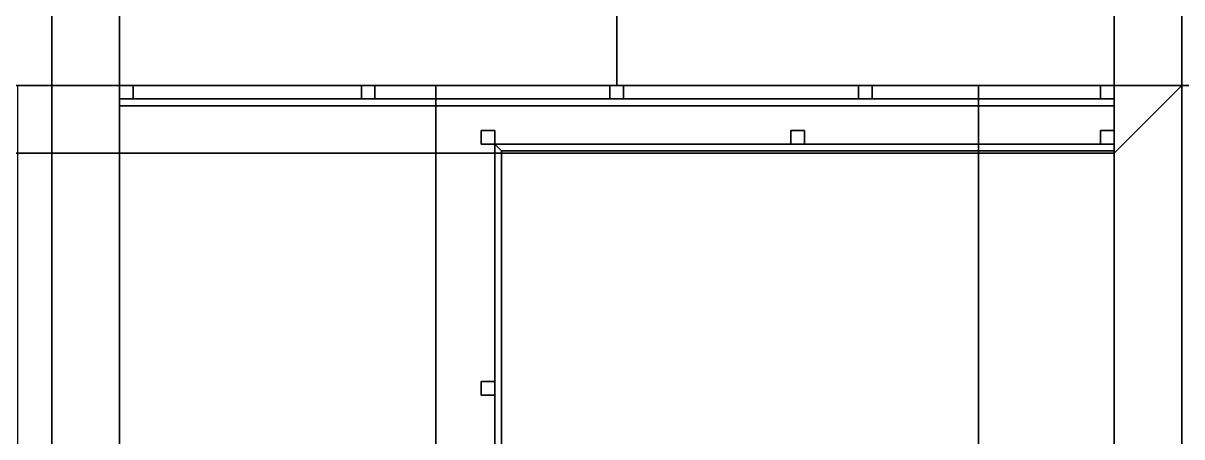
# Model space of a CAD drawing. Header units: millimetres. Extents: x 116.8 to 135.8, y -35.1 to -13.1.
# Drawn here: x 123.72 to 128.84, y -19.69 to -17.86 of the extents above; entities that cross this region are included whole.
import ezdxf

# ---------------------------------------------------------------- set-up
doc = ezdxf.new("R2010")
doc.units = ezdxf.units.MM
for name, color, linetype in [('copertura', 252, 'Continuous'), ('cromato', 251, 'Continuous'), ('marmo', 7, 'Continuous'), ('parete_interna', 7, 'Continuous'), ('pavimento', 253, 'Continuous'), ('pavimento_esterno', 2, 'Continuous'), ('RIVESTIMENTO', 33, 'Continuous'), ('soffitto', 41, 'Continuous'), ('vetro', 137, 'Continuous')]:
    doc.layers.add(name, color=color, linetype=linetype)

msp = doc.modelspace()

# ---------------------------------------------------------------- linework, layer by layer
at = {"layer": 'copertura'}
for points in [[(123.543, -15.8399, 6.3), (123.543, -18.1399, 6.3), (126.343, -18.1399, 6.3), (126.343, -15.8399, 6.3)], [(126.343, -15.8399, 6.3), (126.343, -18.1399, 6.3), (129.143, -18.1399, 6.3), (129.143, -15.8399, 6.3)], [(119.143, -18.1399, 5.7), (123.843, -18.1399, 5.7), (123.693, -18.1399, 6.3), (118.843, -18.1399, 6.3)], [(123.543, -18.1399, 5.7), (129.143, -18.1399, 5.7), (129.143, -18.1399, 6.3), (123.543, -18.1399, 6.3)], [(128.543, -20.6399, 6.3), (123.693, -20.6399, 6.3), (123.693, -18.1399, 6.3), (128.543, -18.1399, 6.3)], [(123.843, -18.1399, 5.7), (128.543, -18.1399, 5.7), (128.543, -18.1399, 6.3), (123.693, -18.1399, 6.3)], [(125.543, -18.1399, 7.8), (125.543, -23.1399, 7.8), (125.543, -23.1399, 8.1), (125.543, -18.1399, 8.1)], [(130.343, -18.1399, 8.1), (125.543, -18.1399, 8.1), (125.543, -18.1399, 7.8), (130.343, -18.1399, 7.8)], [(125.543, -18.1399, 8.1), (125.543, -20.6399, 8.1), (127.943, -20.6399, 8.1), (127.943, -18.1399, 8.1)], [(127.943, -18.1399, 8.1), (127.943, -20.6399, 8.1), (130.343, -20.6399, 8.1), (130.343, -18.1399, 8.1)], [(128.543, -18.2299, 3), (124.143, -18.2299, 3), (124.143, -18.2299, 2.7), (128.543, -18.2299, 2.7)]]:
    msp.add_3dface(points, dxfattribs=at)
at = {"layer": 'cromato'}
for points in [[(124.203, -18.1999), (124.203, -18.1399), (124.143, -18.1399), (124.143, -18.1999)], [(124.143, -18.1999, 5.7), (124.143, -18.1399, 5.7), (124.203, -18.1399, 5.7), (124.203, -18.1999, 5.7)], [(124.143, -18.1999), (124.143, -18.1399), (124.143, -18.1399, 5.7), (124.143, -18.1999, 5.7)], [(124.143, -18.1399), (124.203, -18.1399), (124.203, -18.1399, 5.7), (124.143, -18.1399, 5.7)], [(124.203, -18.1399), (124.203, -18.1999), (124.203, -18.1999, 5.7), (124.203, -18.1399, 5.7)], [(125.273, -18.1999), (125.273, -18.1399), (125.213, -18.1399), (125.213, -18.1999)], [(125.213, -18.1999, 5.7), (125.213, -18.1399, 5.7), (125.273, -18.1399, 5.7), (125.273, -18.1999, 5.7)], [(125.213, -18.1999), (125.213, -18.1399), (125.213, -18.1399, 5.7), (125.213, -18.1999, 5.7)], [(125.213, -18.1399), (125.273, -18.1399), (125.273, -18.1399, 5.7), (125.213, -18.1399, 5.7)], [(125.273, -18.1399), (125.273, -18.1999), (125.273, -18.1999, 5.7), (125.273, -18.1399, 5.7)], [(126.373, -18.1999), (126.373, -18.1399), (126.313, -18.1399), (126.313, -18.1999)], [(126.313, -18.1999, 5.7), (126.313, -18.1399, 5.7), (126.373, -18.1399, 5.7), (126.373, -18.1999, 5.7)], [(126.313, -18.1999), (126.313, -18.1399), (126.313, -18.1399, 5.7), (126.313, -18.1999, 5.7)], [(126.313, -18.1399), (126.373, -18.1399), (126.373, -18.1399, 5.7), (126.313, -18.1399, 5.7)], [(126.373, -18.1399), (126.373, -18.1999), (126.373, -18.1999, 5.7), (126.373, -18.1399, 5.7)], [(127.473, -18.1999), (127.473, -18.1399), (127.413, -18.1399), (127.413, -18.1999)], [(127.413, -18.1999, 5.7), (127.413, -18.1399, 5.7), (127.473, -18.1399, 5.7), (127.473, -18.1999, 5.7)], [(127.413, -18.1999), (127.413, -18.1399), (127.413, -18.1399, 5.7), (127.413, -18.1999, 5.7)], [(127.413, -18.1399), (127.473, -18.1399), (127.473, -18.1399, 5.7), (127.413, -18.1399, 5.7)], [(127.473, -18.1399), (127.473, -18.1999), (127.473, -18.1999, 5.7), (127.473, -18.1399, 5.7)], [(128.543, -18.1999), (128.543, -18.1399), (128.483, -18.1399), (128.483, -18.1999)], [(128.483, -18.1999, 5.7), (128.483, -18.1399, 5.7), (128.543, -18.1399, 5.7), (128.543, -18.1999, 5.7)], [(128.483, -18.1999), (128.483, -18.1399), (128.483, -18.1399, 5.7), (128.483, -18.1999, 5.7)], [(128.483, -18.1399), (128.543, -18.1399), (128.543, -18.1399, 5.7), (128.483, -18.1399, 5.7)], [(128.543, -18.1399), (128.543, -18.1999), (128.543, -18.1999, 5.7), (128.543, -18.1399, 5.7)], [(124.203, -18.1999, 5.7), (124.143, -18.1999, 5.7), (124.143, -18.1999), (124.203, -18.1999)], [(125.273, -18.1999, 5.7), (125.213, -18.1999, 5.7), (125.213, -18.1999), (125.273, -18.1999)], [(126.373, -18.1999, 5.7), (126.313, -18.1999, 5.7), (126.313, -18.1999), (126.373, -18.1999)], [(127.473, -18.1999, 5.7), (127.413, -18.1999, 5.7), (127.413, -18.1999), (127.473, -18.1999)], [(128.543, -18.1999, 5.7), (128.483, -18.1999, 5.7), (128.483, -18.1999), (128.543, -18.1999)], [(125.803, -18.3999, 6.3), (125.803, -18.3399, 6.3), (125.743, -18.3399, 6.3), (125.743, -18.3999, 6.3)], [(125.743, -18.3999, 7.8), (125.743, -18.3399, 7.8), (125.803, -18.3399, 7.8), (125.803, -18.3999, 7.8)], [(125.743, -18.3999, 6.3), (125.743, -18.3399, 6.3), (125.743, -18.3399, 7.8), (125.743, -18.3999, 7.8)], [(125.743, -18.3399, 6.3), (125.803, -18.3399, 6.3), (125.803, -18.3399, 7.8), (125.743, -18.3399, 7.8)], [(125.803, -18.3399, 6.3), (125.803, -18.3999, 6.3), (125.803, -18.3999, 7.8), (125.803, -18.3399, 7.8)], [(127.173, -18.3999, 6.3), (127.173, -18.3399, 6.3), (127.113, -18.3399, 6.3), (127.113, -18.3999, 6.3)], [(127.113, -18.3999, 7.8), (127.113, -18.3399, 7.8), (127.173, -18.3399, 7.8), (127.173, -18.3999, 7.8)], [(127.113, -18.3999, 6.3), (127.113, -18.3399, 6.3), (127.113, -18.3399, 7.8), (127.113, -18.3999, 7.8)], [(127.113, -18.3399, 6.3), (127.173, -18.3399, 6.3), (127.173, -18.3399, 7.8), (127.113, -18.3399, 7.8)], [(127.173, -18.3399, 6.3), (127.173, -18.3999, 6.3), (127.173, -18.3999, 7.8), (127.173, -18.3399, 7.8)], [(128.543, -18.3999, 6.3), (128.543, -18.3399, 6.3), (128.483, -18.3399, 6.3), (128.483, -18.3999, 6.3)], [(128.483, -18.3999, 7.8), (128.483, -18.3399, 7.8), (128.543, -18.3399, 7.8), (128.543, -18.3999, 7.8)], [(128.483, -18.3999, 6.3), (128.483, -18.3399, 6.3), (128.483, -18.3399, 7.8), (128.483, -18.3999, 7.8)], [(128.483, -18.3399, 6.3), (128.543, -18.3399, 6.3), (128.543, -18.3399, 7.8), (128.483, -18.3399, 7.8)], [(128.543, -18.3399, 6.3), (128.543, -18.3999, 6.3), (128.543, -18.3999, 7.8), (128.543, -18.3399, 7.8)], [(125.803, -18.3999, 7.8), (125.743, -18.3999, 7.8), (125.743, -18.3999, 6.3), (125.803, -18.3999, 6.3)], [(127.173, -18.3999, 7.8), (127.113, -18.3999, 7.8), (127.113, -18.3999, 6.3), (127.173, -18.3999, 6.3)], [(128.543, -18.3999, 7.8), (128.483, -18.3999, 7.8), (128.483, -18.3999, 6.3), (128.543, -18.3999, 6.3)], [(125.803, -19.5099, 6.3), (125.743, -19.5099, 6.3), (125.743, -19.4499, 6.3), (125.803, -19.4499, 6.3)], [(125.803, -19.4499, 7.8), (125.743, -19.4499, 7.8), (125.743, -19.5099, 7.8), (125.803, -19.5099, 7.8)], [(125.803, -19.4499, 6.3), (125.743, -19.4499, 6.3), (125.743, -19.4499, 7.8), (125.803, -19.4499, 7.8)], [(125.743, -19.4499, 6.3), (125.743, -19.5099, 6.3), (125.743, -19.5099, 7.8), (125.743, -19.4499, 7.8)], [(125.803, -19.5099, 7.8), (125.803, -19.4499, 7.8), (125.803, -19.4499, 6.3), (125.803, -19.5099, 6.3)], [(125.743, -19.5099, 6.3), (125.803, -19.5099, 6.3), (125.803, -19.5099, 7.8), (125.743, -19.5099, 7.8)]]:
    msp.add_3dface(points, dxfattribs=at)
at = {"layer": 'marmo'}
for points in [[(128.843, -18.1399, -0.0183), (128.543, -18.4399, -0.0183), (119.143, -18.4399, -0.0183), (118.843, -18.1399, -0.0183)], [(118.843, -18.1399), (119.143, -18.4399), (128.543, -18.4399), (128.843, -18.1399)], [(128.843, -18.1399), (118.843, -18.1399), (118.843, -18.1399, -0.0183), (128.843, -18.1399, -0.0183)], [(128.843, -18.1399, -0.0183), (128.843, -22.9899, -0.0183), (128.543, -23.1399, -0.0183), (128.543, -18.4399, -0.0183)], [(128.543, -18.4399), (128.543, -23.1399), (128.843, -22.9899), (128.843, -18.1399)], [(128.843, -18.1399), (128.543, -18.4399), (128.543, -18.4399, -0.0183), (128.843, -18.1399, -0.0183)], [(124.143, -18.2299, 3), (124.143, -18.4399, 3), (128.543, -18.4399, 3), (128.543, -18.2299, 3)], [(119.143, -18.4399, -0.0183), (128.543, -18.4399, -0.0183), (128.543, -18.4399), (119.143, -18.4399)], [(124.143, -18.4399, 2.7), (128.543, -18.4399, 2.7), (128.543, -18.4399, 3), (124.143, -18.4399, 3)], [(128.543, -18.4399, -0.0183), (128.543, -23.1399, -0.0183), (128.543, -23.1399), (128.543, -18.4399)]]:
    msp.add_3dface(points, dxfattribs=at)
at = {"layer": 'parete_interna'}
for points in [[(128.543, -14.1399, 5.7), (128.543, -18.1399, 5.7), (128.843, -18.1399, 5.7), (128.843, -13.8399, 5.7)], [(128.843, -13.8399), (128.843, -18.1399), (128.543, -18.1399), (128.543, -14.1399)], [(128.543, -16.1399), (128.543, -18.1399), (128.543, -18.1399, 2.85), (128.543, -16.1399, 2.85)], [(128.543, -16.1399, 2.85), (128.543, -18.1399, 2.85), (128.543, -18.1399, 5.7), (128.543, -16.1399, 5.7)], [(124.143, -18.1399), (124.143, -18.4399), (119.143, -18.4399), (119.143, -18.1399)], [(119.143, -18.1399, 5.7), (119.143, -18.4399, 5.7), (124.143, -18.4399, 5.7), (124.143, -18.1399, 5.7)], [(124.143, -18.1399, 5.7), (121.643, -18.1399, 5.7), (121.643, -18.1399, 2.85), (124.143, -18.1399, 2.85)], [(124.143, -18.1399, 2.85), (121.643, -18.1399, 2.85), (121.643, -18.1399), (124.143, -18.1399)], [(124.143, -18.4399), (124.143, -18.1399), (124.143, -18.1399, 5.7), (124.143, -18.4399, 5.7)], [(127.943, -18.1399, 7.8), (127.943, -20.6399, 7.8), (125.543, -20.6399, 7.8), (125.543, -18.1399, 7.8)], [(130.343, -18.1399, 7.8), (130.343, -20.6399, 7.8), (127.943, -20.6399, 7.8), (127.943, -18.1399, 7.8)], [(119.143, -18.4399, 2.7), (123.843, -18.4399, 2.7), (123.843, -18.4399, 3), (119.143, -18.4399, 3)], [(121.643, -18.4399), (124.143, -18.4399), (124.143, -18.4399, 2.85), (121.643, -18.4399, 2.85)], [(121.643, -18.4399, 2.85), (124.143, -18.4399, 2.85), (124.143, -18.4399, 5.7), (121.643, -18.4399, 5.7)], [(123.843, -18.4399, 2.7), (126.193, -18.4399, 2.7), (126.193, -18.4399, 3), (123.843, -18.4399, 3)], [(126.193, -18.4399, 2.7), (128.543, -18.4399, 2.7), (128.543, -18.4399, 3), (126.193, -18.4399, 3)], [(128.543, -18.4399, 3), (128.543, -20.7899, 3), (128.543, -20.7899, 2.7), (128.543, -18.4399, 2.7)]]:
    msp.add_3dface(points, dxfattribs=at)
at = {"layer": 'pavimento'}
for points in [[(124.143, -18.4399, -0.0183), (124.143, -23.1399, -0.0183), (119.143, -23.1399, -0.0183), (119.143, -18.4399, -0.0183)], [(119.143, -18.4399), (119.143, -23.1399), (124.143, -23.1399), (124.143, -18.4399)], [(124.143, -18.4399), (119.143, -18.4399), (119.143, -18.4399, -0.0183), (124.143, -18.4399, -0.0183)], [(123.843, -23.1399, 3), (119.143, -23.1399, 3), (119.143, -18.4399, 3), (123.843, -18.4399, 3)], [(128.543, -23.1399, 3), (123.843, -23.1399, 3), (123.843, -18.4399, 3), (128.543, -18.4399, 3)], [(128.543, -18.4399, -0.0183), (128.543, -23.1399, -0.0183), (124.143, -23.1399, -0.0183), (124.143, -18.4399, -0.0183)], [(124.143, -18.4399), (124.143, -23.1399), (128.543, -23.1399), (128.543, -18.4399)], [(124.143, -18.4399, -0.0183), (124.143, -23.1399, -0.0183), (124.143, -23.1399), (124.143, -18.4399)], [(128.543, -18.4399), (124.143, -18.4399), (124.143, -18.4399, -0.0183), (128.543, -18.4399, -0.0183)], [(124.143, -23.1399, -0.0183), (124.143, -18.4399, -0.0183), (124.143, -18.4399), (124.143, -23.1399)], [(128.543, -23.1399, -0.0183), (128.543, -18.4399, -0.0183), (128.543, -18.4399), (128.543, -23.1399)]]:
    msp.add_3dface(points, dxfattribs=at)
at = {"layer": 'pavimento_esterno'}
for points in [[(126.343, -16.1399, -0.0183), (126.343, -18.1399, -0.0183), (124.143, -18.1399, -0.0183), (124.143, -16.1399, -0.0183)], [(124.143, -16.1399), (124.143, -18.1399), (126.343, -18.1399), (126.343, -16.1399)], [(124.143, -16.1399, -0.0183), (124.143, -18.1399, -0.0183), (124.143, -18.1399), (124.143, -16.1399)], [(126.343, -16.1399, -0.0183), (126.343, -18.1399, -0.0183), (126.343, -18.1399), (126.343, -16.1399)], [(128.543, -16.1399, -0.0183), (128.543, -18.1399, -0.0183), (126.343, -18.1399, -0.0183), (126.343, -16.1399, -0.0183)], [(126.343, -16.1399), (126.343, -18.1399), (128.543, -18.1399), (128.543, -16.1399)], [(128.543, -18.1399, -0.0183), (128.543, -16.1399, -0.0183), (128.543, -16.1399), (128.543, -18.1399)], [(124.143, -18.1399, -0.0183), (126.343, -18.1399, -0.0183), (126.343, -18.1399), (124.143, -18.1399)], [(126.343, -18.1399, -0.0183), (128.543, -18.1399, -0.0183), (128.543, -18.1399), (126.343, -18.1399)]]:
    msp.add_3dface(points, dxfattribs=at)
at = {"layer": 'RIVESTIMENTO'}
for points in [[(124.143, -14.1399), (124.143, -18.1399), (123.843, -18.1399), (123.843, -13.8399)], [(123.843, -13.8399, 5.7), (123.843, -18.1399, 5.7), (124.143, -18.1399, 5.7), (124.143, -14.1399, 5.7)], [(123.843, -13.8399), (123.843, -18.1399), (123.843, -18.1399, 5.7), (123.843, -13.8399, 5.7)], [(124.143, -18.1399), (124.143, -14.1399), (124.143, -14.1399, 5.7), (124.143, -18.1399, 5.7)], [(123.843, -18.1399), (124.143, -18.1399), (124.143, -18.1399, 5.7), (123.843, -18.1399, 5.7)], [(128.543, -18.1399, 7.8), (128.543, -18.1399), (128.843, -18.1399), (128.843, -18.1399, 7.8)], [(128.843, -18.1399), (128.543, -18.1399), (128.543, -23.1399), (128.843, -23.1399)], [(128.543, -23.1399, 7.8), (128.843, -23.1399, 7.8), (128.843, -18.1399, 7.8), (128.543, -18.1399, 7.8)], [(128.543, -18.1399, 7.8), (128.543, -23.1399, 7.8), (128.543, -23.1399), (128.543, -18.1399)], [(128.843, -18.1399, 7.8), (128.843, -23.1399, 7.8), (128.843, -23.1399), (128.843, -18.1399)]]:
    msp.add_3dface(points, dxfattribs=at)
at = {"layer": 'soffitto'}
for points in [[(126.343, -15.8399, 5.7), (126.343, -18.1399, 5.7), (123.543, -18.1399, 5.7), (123.543, -15.8399, 5.7)], [(129.143, -15.8399, 5.7), (129.143, -18.1399, 5.7), (126.343, -18.1399, 5.7), (126.343, -15.8399, 5.7)], [(119.143, -18.1399, 5.7), (123.843, -18.1399, 5.7), (123.843, -20.6399, 5.7), (119.143, -20.6399, 5.7)], [(123.843, -18.1399, 5.7), (128.543, -18.1399, 5.7), (128.543, -20.6399, 5.7), (123.843, -20.6399, 5.7)], [(128.543, -18.2299, 2.7), (128.543, -18.4399, 2.7), (124.143, -18.4399, 2.7), (124.143, -18.2299, 2.7)], [(123.843, -18.4399, 2.7), (119.143, -18.4399, 2.7), (119.143, -23.1399, 2.7), (123.843, -23.1399, 2.7)], [(128.543, -18.4399, 2.7), (123.843, -18.4399, 2.7), (123.843, -23.1399, 2.7), (128.543, -23.1399, 2.7)]]:
    msp.add_3dface(points, dxfattribs=at)
at = {"layer": 'vetro'}
for points in [[(128.543, -18.2299), (128.543, -18.1999), (124.143, -18.1999), (124.143, -18.2299)], [(124.143, -18.2299, 5.7), (124.143, -18.1999, 5.7), (128.543, -18.1999, 5.7), (128.543, -18.2299, 5.7)], [(124.143, -18.2299), (124.143, -18.1999), (124.143, -18.1999, 5.7), (124.143, -18.2299, 5.7)], [(124.143, -18.1999), (128.543, -18.1999), (128.543, -18.1999, 5.7), (124.143, -18.1999, 5.7)], [(128.543, -18.2299, 5.7), (124.143, -18.2299, 5.7), (124.143, -18.2299), (128.543, -18.2299)], [(128.543, -18.1999), (128.543, -18.2299), (128.543, -18.2299, 5.7), (128.543, -18.1999, 5.7)], [(128.543, -18.4299, 6.3), (128.543, -18.3999, 6.3), (125.803, -18.3999, 6.3), (125.833, -18.4299, 6.3)], [(125.833, -18.4299, 7.8), (125.803, -18.3999, 7.8), (128.543, -18.3999, 7.8), (128.543, -18.4299, 7.8)], [(125.803, -18.3999, 6.3), (128.543, -18.3999, 6.3), (128.543, -18.3999, 7.8), (125.803, -18.3999, 7.8)], [(125.833, -18.4299, 6.3), (125.803, -18.3999, 6.3), (125.803, -22.8799, 6.3), (125.833, -22.8499, 6.3)], [(125.833, -22.8499, 7.8), (125.803, -22.8799, 7.8), (125.803, -18.3999, 7.8), (125.833, -18.4299, 7.8)], [(125.803, -22.8799, 6.3), (125.803, -18.3999, 6.3), (125.803, -18.3999, 7.8), (125.803, -22.8799, 7.8)], [(125.803, -18.3999, 6.3), (125.833, -18.4299, 6.3), (125.833, -18.4299, 7.8), (125.803, -18.3999, 7.8)], [(128.543, -18.3999, 6.3), (128.543, -18.4299, 6.3), (128.543, -18.4299, 7.8), (128.543, -18.3999, 7.8)], [(128.543, -18.4299, 7.8), (125.833, -18.4299, 7.8), (125.833, -18.4299, 6.3), (128.543, -18.4299, 6.3)], [(125.833, -18.4299, 7.8), (125.833, -22.8499, 7.8), (125.833, -22.8499, 6.3), (125.833, -18.4299, 6.3)]]:
    msp.add_3dface(points, dxfattribs=at)

doc.saveas('drawing.dxf')
